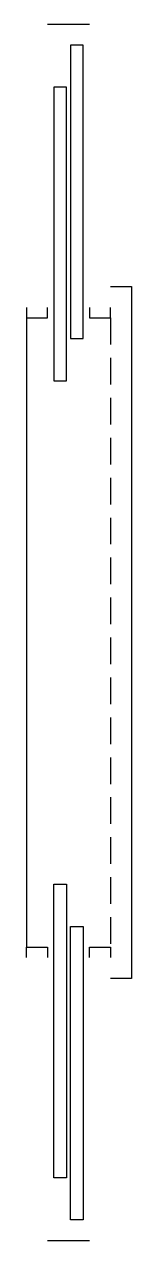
# Model space of a CAD drawing. Header units: millimetres. Extents: x 848 to 873, y 2089 to 2379.
import ezdxf

# ---------------------------------------------------------------- set-up
doc = ezdxf.new("R2010")
doc.units = ezdxf.units.MM
doc.linetypes.add('DASHED2', pattern=[9.525, 6.35, -3.175])

msp = doc.modelspace()

# ---------------------------------------------------------------- linework, layer by layer
for p, q in [((853.46, 2378.74), (863.46, 2378.74)), ((868.46, 2316.24), (873.46, 2316.24)), ((873.46, 2316.24), (873.46, 2151.24)), ((848.46, 2311.24), (848.46, 2308.74)), ((848.46, 2308.74), (848.46, 2158.74)), ((848.46, 2308.74), (853.46, 2308.74)), ((853.46, 2308.74), (853.46, 2311.24)), ((863.46, 2311.24), (863.46, 2308.74)), ((863.46, 2308.74), (868.46, 2308.74)), ((868.46, 2308.74), (868.46, 2311.24)), ((848.46, 2158.74), (853.46, 2158.74)), ((848.46, 2156.24), (848.46, 2158.74)), ((853.46, 2158.74), (853.46, 2156.24)), ((863.46, 2156.24), (863.46, 2158.74)), ((863.46, 2158.74), (868.46, 2158.74)), ((868.46, 2158.74), (868.46, 2156.24)), ((873.46, 2151.24), (868.46, 2151.24)), ((853.46, 2088.74), (863.46, 2088.74))]:
    msp.add_line(p, q)
at = {"linetype": 'DASHED2'}
msp.add_line((868.46, 2308.74), (868.46, 2158.74), dxfattribs=at)
for points in [[(858.96, 2303.8), (861.96, 2303.8), (861.96, 2373.8), (858.96, 2373.8)], [(854.96, 2293.74), (857.96, 2293.74), (857.96, 2363.74), (854.96, 2363.74)], [(854.96, 2173.74), (857.96, 2173.74), (857.96, 2103.74), (854.96, 2103.74)], [(858.96, 2163.67), (861.96, 2163.67), (861.96, 2093.67), (858.96, 2093.67)]]:
    msp.add_lwpolyline(points, close=True)

doc.saveas('drawing.dxf')
